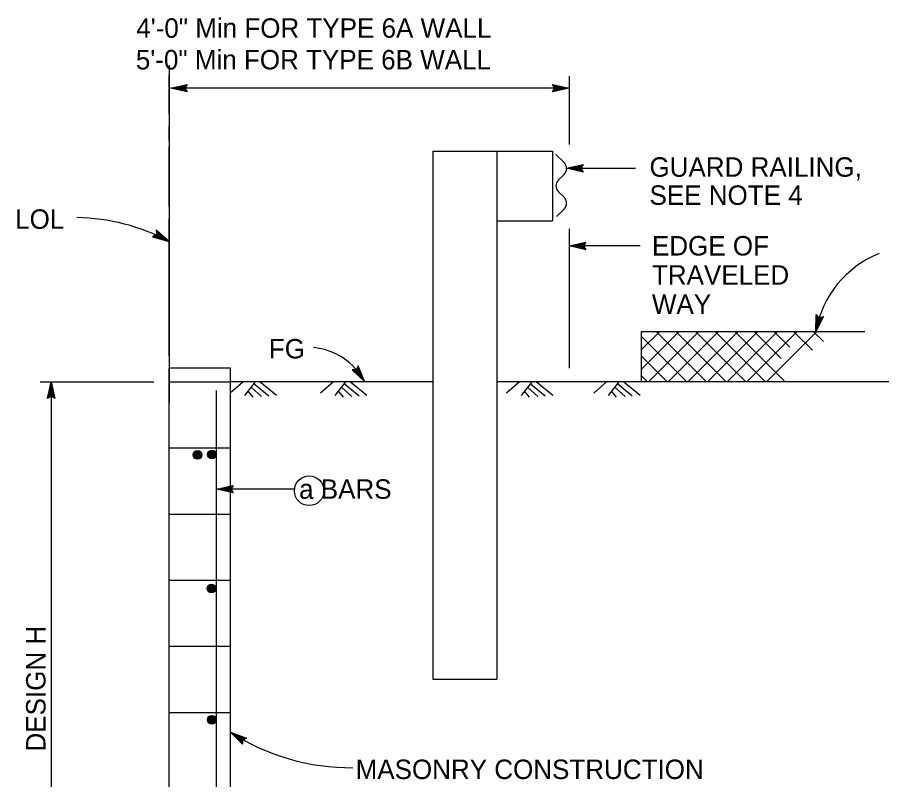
# Model space of a CAD drawing. Extents: x -894 to 866, y -472 to 714.
# Drawn here: x -716.2 to -405, y -95.9 to 178.5 of the extents above; entities that cross this region are included whole.
import ezdxf

# ---------------------------------------------------------------- set-up
doc = ezdxf.new("R2010")
doc.units = 0
for name, color, linetype in [('rd_PROFILE-OG', 7, 'Continuous'), ('str_Concrete-A', 7, 'Continuous'), ('str_Concrete-B', 7, 'Continuous'), ('str_Hatching-A', 7, 'Continuous'), ('str_Reinforcement-A', 7, 'Continuous'), ('str_Reinforcement-C', 7, 'Continuous'), ('str_Text-A', 7, 'Continuous'), ('tcd_RAILING', 7, 'Continuous')]:
    doc.layers.add(name, color=color, linetype=linetype)

msp = doc.modelspace()

# ---------------------------------------------------------------- linework, layer by layer
at = {"layer": 'rd_PROFILE-OG'}
for p, q in [((-634.91, 47.32), (-639.55, 43.19)), ((-574.5, 47.31), (-639.55, 47.31)), ((-630.51, 47.29), (-634.34, 42.42)), ((-628.73, 47.27), (-622.87, 42.44)), ((-602.39, 47.32), (-607.02, 43.19)), ((-597.99, 47.29), (-601.82, 42.42)), ((-596.21, 47.27), (-590.35, 42.44)), ((-402.23, 47.35), (-543.49, 47.35)), ((-535.39, 47.32), (-540.02, 43.19)), ((-530.99, 47.29), (-534.82, 42.42)), ((-529.21, 47.27), (-523.35, 42.44)), ((-504.03, 47.32), (-508.67, 43.19)), ((-499.64, 47.29), (-503.46, 42.42)), ((-497.85, 47.27), (-492, 42.44)), ((-633.12, 43.82), (-631.44, 41.76)), ((-631.85, 45.22), (-628.27, 41.96)), ((-630.89, 46.56), (-625.65, 42.25)), ((-600.6, 43.82), (-598.92, 41.76)), ((-599.33, 45.22), (-595.75, 41.96)), ((-598.37, 46.56), (-593.13, 42.25)), ((-533.6, 43.82), (-531.92, 41.76)), ((-532.33, 45.22), (-528.75, 41.96)), ((-531.37, 46.56), (-526.13, 42.25)), ((-502.24, 43.82), (-500.57, 41.76)), ((-500.97, 45.22), (-497.4, 41.96)), ((-500.01, 46.56), (-494.78, 42.25))]:
    msp.add_line(p, q, dxfattribs=at)
msp.add_lwpolyline([(-566.55, 47.31), (-607.02, 47.31), (-639.55, 47.31)], dxfattribs=at)
at = {"layer": 'str_Concrete-A'}
for p, q in [((-661.55, 52.31), (-639.55, 52.31)), ((-661.55, -169.19), (-661.55, 52.31)), ((-639.55, 52.31), (-639.55, -169.19))]:
    msp.add_line(p, q, dxfattribs=at)
at = {"layer": 'str_Concrete-B'}
for p, q in [((-661.55, 47.31), (-639.55, 47.31)), ((-661.55, 23.51), (-639.55, 23.51)), ((-661.55, -0.29), (-639.55, -0.29)), ((-661.55, -24.09), (-639.55, -24.09)), ((-661.55, -47.89), (-639.55, -47.89)), ((-661.55, -71.69), (-639.55, -71.69))]:
    msp.add_line(p, q, dxfattribs=at)
at = {"layer": 'str_Hatching-A'}
for p, q in [((-411.03, 65.35), (-491.55, 65.35)), ((-491.55, 65.35), (-491.55, 47.35)), ((-416.55, 65.35), (-491.55, 65.35)), ((-416.55, 65.35), (-491.55, 65.35)), ((-491.55, 58.85), (-485.04, 65.35)), ((-491.55, 51.77), (-477.97, 65.35)), ((-475.14, 47.35), (-491.55, 63.75)), ((-488.9, 47.35), (-470.9, 65.35)), ((-468.07, 47.35), (-486.07, 65.35)), ((-481.83, 47.35), (-463.83, 65.35)), ((-461, 47.35), (-479, 65.35)), ((-474.76, 47.35), (-456.76, 65.35)), ((-453.93, 47.35), (-471.93, 65.35)), ((-467.69, 47.35), (-449.69, 65.35)), ((-446.86, 47.35), (-464.86, 65.35)), ((-460.62, 47.35), (-442.62, 65.35)), ((-439.79, 47.35), (-457.79, 65.35)), ((-453.55, 47.35), (-435.55, 65.35)), ((-441.12, 55.75), (-450.72, 65.35)), ((-446.47, 47.35), (-428.47, 65.35)), ((-438.07, 59.77), (-443.65, 65.35)), ((-429.95, 58.73), (-436.58, 65.35)), ((-425.99, 61.83), (-429.5, 65.35)), ((-482.22, 47.35), (-491.55, 56.68)), ((-489.29, 47.35), (-491.55, 49.61))]:
    msp.add_line(p, q, dxfattribs=at)
at = {"layer": 'str_Reinforcement-A'}
for centre, radius in [((-651.29, 20.97), 1.56), ((-651.29, 20.97), 1.37), ((-651.29, 20.97), 1.19), ((-651.29, 20.97), 1), ((-646.15, 21.13), 1.56), ((-646.15, 21.13), 1.37), ((-646.15, 21.13), 1.19), ((-646.15, 21.13), 1), ((-646.15, 21.13), 0.812), ((-651.29, 20.97), 0.812), ((-651.29, 20.97), 0.625), ((-651.29, 20.97), 0.437), ((-651.29, 20.97), 0.187), ((-646.15, 21.13), 0.625), ((-646.15, 21.13), 0.437), ((-646.15, 21.13), 0.187), ((-646.32, -27.08), 1.56), ((-646.32, -27.08), 1.37), ((-646.32, -27.08), 1.19), ((-646.32, -27.08), 1), ((-646.32, -27.08), 0.812), ((-646.32, -27.08), 0.625), ((-646.32, -27.08), 0.437), ((-646.32, -27.08), 0.187), ((-646.12, -74.33), 1.56), ((-646.12, -74.33), 1.37), ((-646.12, -74.33), 1.19), ((-646.12, -74.33), 1), ((-646.12, -74.33), 0.812), ((-646.12, -74.33), 0.625), ((-646.12, -74.33), 0.437), ((-646.12, -74.33), 0.187)]:
    msp.add_circle(centre, radius, dxfattribs=at)
at = {"layer": 'str_Reinforcement-C'}
msp.add_line((-644.55, 44.15), (-644.55, -172.13), dxfattribs=at)
at = {"layer": 'str_Text-A'}
for p, q in [((-661.55, 161.29), (-661.55, 39.7)), ((-661.55, 143.66), (-661.55, 157.61)), ((-517.55, 157.31), (-517.55, 132.67)), ((-661.09, 153.03), (-655.09, 154.36)), ((-517.55, 153.03), (-661.09, 153.03)), ((-655.09, 151.69), (-661.09, 153.03)), ((-661.09, 153.03), (-661.09, 153.03)), ((-655.3, 152.05), (-659.71, 153.03)), ((-659.7, 153.03), (-655.32, 154)), ((-658.32, 153.03), (-655.5, 153.66)), ((-655.54, 152.41), (-658.32, 153.03)), ((-656.94, 153.03), (-655.73, 153.3)), ((-655.71, 152.75), (-656.94, 153.03)), ((-655.09, 154.36), (-655.89, 153.03)), ((-655.89, 153.03), (-655.09, 151.69)), ((-655.09, 154.36), (-655.09, 154.36)), ((-522.75, 153.03), (-523.55, 154.37)), ((-523.55, 154.37), (-523.55, 154.37)), ((-523.55, 154.37), (-517.55, 153.03)), ((-517.55, 153.03), (-523.55, 151.7)), ((-523.55, 151.7), (-522.75, 153.03)), ((-523.33, 154.02), (-518.93, 153.03)), ((-518.94, 153.03), (-523.31, 152.06)), ((-520.31, 153.03), (-523.13, 152.41)), ((-523.09, 153.66), (-520.31, 153.03)), ((-522.92, 153.31), (-521.69, 153.03)), ((-521.69, 153.03), (-522.9, 152.77)), ((-517.55, 153.03), (-517.55, 153.03)), ((-655.09, 151.69), (-655.09, 151.69)), ((-523.55, 151.7), (-523.55, 151.7)), ((-661.55, 134.22), (-661.55, 139.28)), ((-661.55, 110.36), (-661.55, 131.83)), ((-518.45, 124.16), (-512.45, 125.49)), ((-517.06, 124.16), (-512.68, 125.13)), ((-515.69, 124.16), (-512.86, 124.78)), ((-512.45, 125.49), (-513.25, 124.16)), ((-512.45, 125.49), (-512.45, 125.49)), ((-518.45, 124.16), (-493.58, 124.16)), ((-512.45, 122.82), (-518.45, 124.16)), ((-518.45, 124.16), (-518.45, 124.16)), ((-512.67, 123.18), (-517.07, 124.16)), ((-512.9, 123.54), (-515.69, 124.16)), ((-514.31, 124.16), (-513.1, 124.43)), ((-513.08, 123.88), (-514.31, 124.16)), ((-513.25, 124.16), (-512.45, 122.82)), ((-512.45, 122.82), (-512.45, 122.82)), ((-661.55, 88.89), (-661.55, 105.98)), ((-666.14, 100.31), (-667.47, 99.5)), ((-667.12, 99.71), (-662.76, 98.52)), ((-666.74, 99.92), (-663.99, 99.16)), ((-666.42, 100.14), (-665.21, 99.81)), ((-661.54, 97.87), (-666.22, 101.86)), ((-666.22, 101.86), (-666.22, 101.86)), ((-666.22, 101.86), (-666.14, 100.31)), ((-663.99, 99.16), (-666.19, 101.04)), ((-662.77, 98.53), (-666.18, 101.43)), ((-665.21, 99.81), (-666.15, 100.61)), ((-661.55, 57.69), (-661.55, 101.52)), ((-517.55, 102.37), (-517.55, 52.2)), ((-667.47, 99.5), (-667.47, 99.5)), ((-667.47, 99.5), (-661.54, 97.87)), ((-661.54, 97.87), (-661.54, 97.87)), ((-517.55, 96.21), (-511.54, 97.54)), ((-516.15, 96.22), (-511.78, 97.18)), ((-514.78, 96.21), (-511.96, 96.84)), ((-511.55, 97.54), (-512.35, 96.21)), ((-511.55, 97.54), (-511.55, 97.54)), ((-491.97, 96.21), (-517.55, 96.21)), ((-511.55, 94.87), (-517.55, 96.21)), ((-517.55, 96.21), (-517.55, 96.21)), ((-511.76, 95.23), (-516.17, 96.21)), ((-512, 95.59), (-514.78, 96.21)), ((-513.4, 96.21), (-512.19, 96.48)), ((-512.17, 95.94), (-513.4, 96.21)), ((-512.35, 96.21), (-511.55, 94.87)), ((-511.55, 94.87), (-511.55, 94.87)), ((-661.55, 80.54), (-661.55, 85.61)), ((-661.55, 56.68), (-661.55, 78.15)), ((-428.7, 65.35), (-428.54, 71.49)), ((-425.95, 70.84), (-428.7, 65.35)), ((-428.54, 71.49), (-428.54, 71.49)), ((-428.54, 71.49), (-427.44, 70.39)), ((-428.37, 66.7), (-428.25, 71.18)), ((-426.35, 70.72), (-428.37, 66.69)), ((-428.03, 68.03), (-427.95, 70.92)), ((-426.75, 70.58), (-428.03, 68.03)), ((-427.7, 69.37), (-427.66, 70.61)), ((-427.13, 70.49), (-427.7, 69.37)), ((-427.44, 70.39), (-425.95, 70.84)), ((-425.95, 70.84), (-425.95, 70.84)), ((-428.7, 65.35), (-428.7, 65.35)), ((-593.44, 53.11), (-594.09, 51.7)), ((-591.17, 47.4), (-593.44, 53.11)), ((-593.44, 53.11), (-593.44, 53.11)), ((-594.09, 51.7), (-595.65, 51.61)), ((-595.65, 51.61), (-595.65, 51.61)), ((-595.65, 51.61), (-591.17, 47.4)), ((-595.24, 51.63), (-591.95, 48.54)), ((-594.81, 51.64), (-592.73, 49.68)), ((-594.42, 51.69), (-593.5, 50.83)), ((-593.5, 50.83), (-593.96, 51.98)), ((-592.73, 49.68), (-593.8, 52.37)), ((-591.95, 48.55), (-593.61, 52.71)), ((-708.02, 47.31), (-667.03, 47.31)), ((-705.33, 41.31), (-703.99, 47.31)), ((-703.99, 47.31), (-703.99, -169.19)), ((-703.99, 47.31), (-703.99, 47.31)), ((-703.99, 47.31), (-702.66, 41.31)), ((-591.17, 47.4), (-591.17, 47.4)), ((-704.97, 41.52), (-703.99, 45.93)), ((-704.62, 41.76), (-703.99, 44.54)), ((-703.99, 45.92), (-703.02, 41.54)), ((-703.99, 44.54), (-703.37, 41.72)), ((-703.99, 42.11), (-705.33, 41.31)), ((-705.33, 41.31), (-705.33, 41.31)), ((-704.27, 41.93), (-703.99, 43.16)), ((-703.99, 43.16), (-703.73, 41.95)), ((-702.66, 41.31), (-703.99, 42.11)), ((-702.66, 41.31), (-702.66, 41.31)), ((-644.46, 8.67), (-638.46, 10)), ((-643.07, 8.68), (-638.69, 9.64)), ((-638.46, 10), (-639.26, 8.67)), ((-638.46, 10), (-638.46, 10)), ((-616.69, 8.67), (-644.46, 8.67)), ((-638.46, 7.33), (-644.46, 8.67)), ((-644.46, 8.67), (-644.46, 8.67)), ((-638.67, 7.69), (-643.08, 8.67)), ((-641.7, 8.67), (-638.87, 9.3)), ((-638.91, 8.05), (-641.7, 8.67)), ((-640.31, 8.67), (-639.1, 8.94)), ((-639.08, 8.4), (-640.31, 8.67)), ((-639.26, 8.67), (-638.46, 7.33)), ((-638.46, 7.33), (-638.46, 7.33)), ((-635.12, -83.17), (-639.42, -78.78)), ((-639.42, -78.78), (-639.42, -78.78)), ((-639.42, -78.78), (-633.67, -80.93)), ((-635.11, -82.75), (-638.26, -79.53)), ((-638.25, -79.53), (-634.06, -81.1)), ((-635.11, -82.32), (-637.11, -80.28)), ((-637.11, -80.28), (-634.4, -81.3)), ((-635.07, -81.94), (-635.95, -81.04)), ((-635.95, -81.04), (-634.79, -81.47)), ((-635.06, -81.61), (-635.12, -83.17)), ((-635.12, -83.17), (-635.12, -83.17)), ((-633.67, -80.93), (-635.06, -81.61)), ((-633.67, -80.93), (-633.67, -80.93))]:
    msp.add_line(p, q, dxfattribs=at)
msp.add_circle((-611.11, 8.09), 5.32, dxfattribs=at)
for centre, radius, start, end in [((-695.81, 33.26), 73.14, 62.0589, 89.1427), ((-392.28, 59.1), 36.96, 111.5227, 170.2653), ((-611.72, 36.45), 23.28, 28.0529, 84.5669), ((-596.15, -12.2), 79.4, 236.9767, 270.564)]:
    msp.add_arc(centre, radius, start, end, dxfattribs=at)
at = {"layer": 'tcd_RAILING'}
for p, q in [((-566.55, 130.31), (-566.55, -59.69)), ((-566.55, 130.31), (-523.55, 130.31)), ((-543.55, 130.31), (-543.55, -59.69)), ((-523.55, 130.31), (-523.55, 117.81)), ((-522.3, 129.09), (-519.35, 126.21)), ((-519.35, 121.92), (-521.35, 119.96)), ((-523.55, 117.81), (-523.55, 105.31)), ((-521.35, 115.67), (-519.35, 113.71)), ((-519.35, 109.42), (-522.02, 106.8)), ((-543.55, 105.31), (-523.55, 105.31)), ((-566.55, -59.69), (-543.55, -59.69))]:
    msp.add_line(p, q, dxfattribs=at)
for centre, start, end in [((-521.45, 124.06), 314.3818, 45.6172), ((-519.26, 117.81), 134.3831, 225.6173), ((-521.45, 111.56), 314.3822, 45.6176)]:
    msp.add_arc(centre, 3, start, end, dxfattribs=at)

# ---------------------------------------------------------------- texts
at = {"layer": 'str_Text-A'}
for s, p in [('4\'-0" Min FOR TYPE 6A WALL', (-673.37, 171.14)), ('5\'-0" Min FOR TYPE 6B WALL', (-673.52, 159.75)), ('GUARD RAILING,', (-488.58, 121.12)), ('SEE NOTE 4', (-488.58, 111)), ('LOL', (-716.97, 102.38)), ('EDGE OF', (-487.7, 92.77)), ('TRAVELED', (-487.7, 82.27)), ('WAY', (-487.7, 71.77)), ('FG', (-625.63, 55.71)), ('a BARS', (-614.75, 5.19)), ('MASONRY CONSTRUCTION', (-594.39, -95.68))]:
    msp.add_text(s, height=7, dxfattribs=at).set_placement(p)
msp.add_text('DESIGN H', height=7, rotation=90, dxfattribs=at).set_placement((-706.04, -85.78))

doc.saveas('drawing.dxf')
